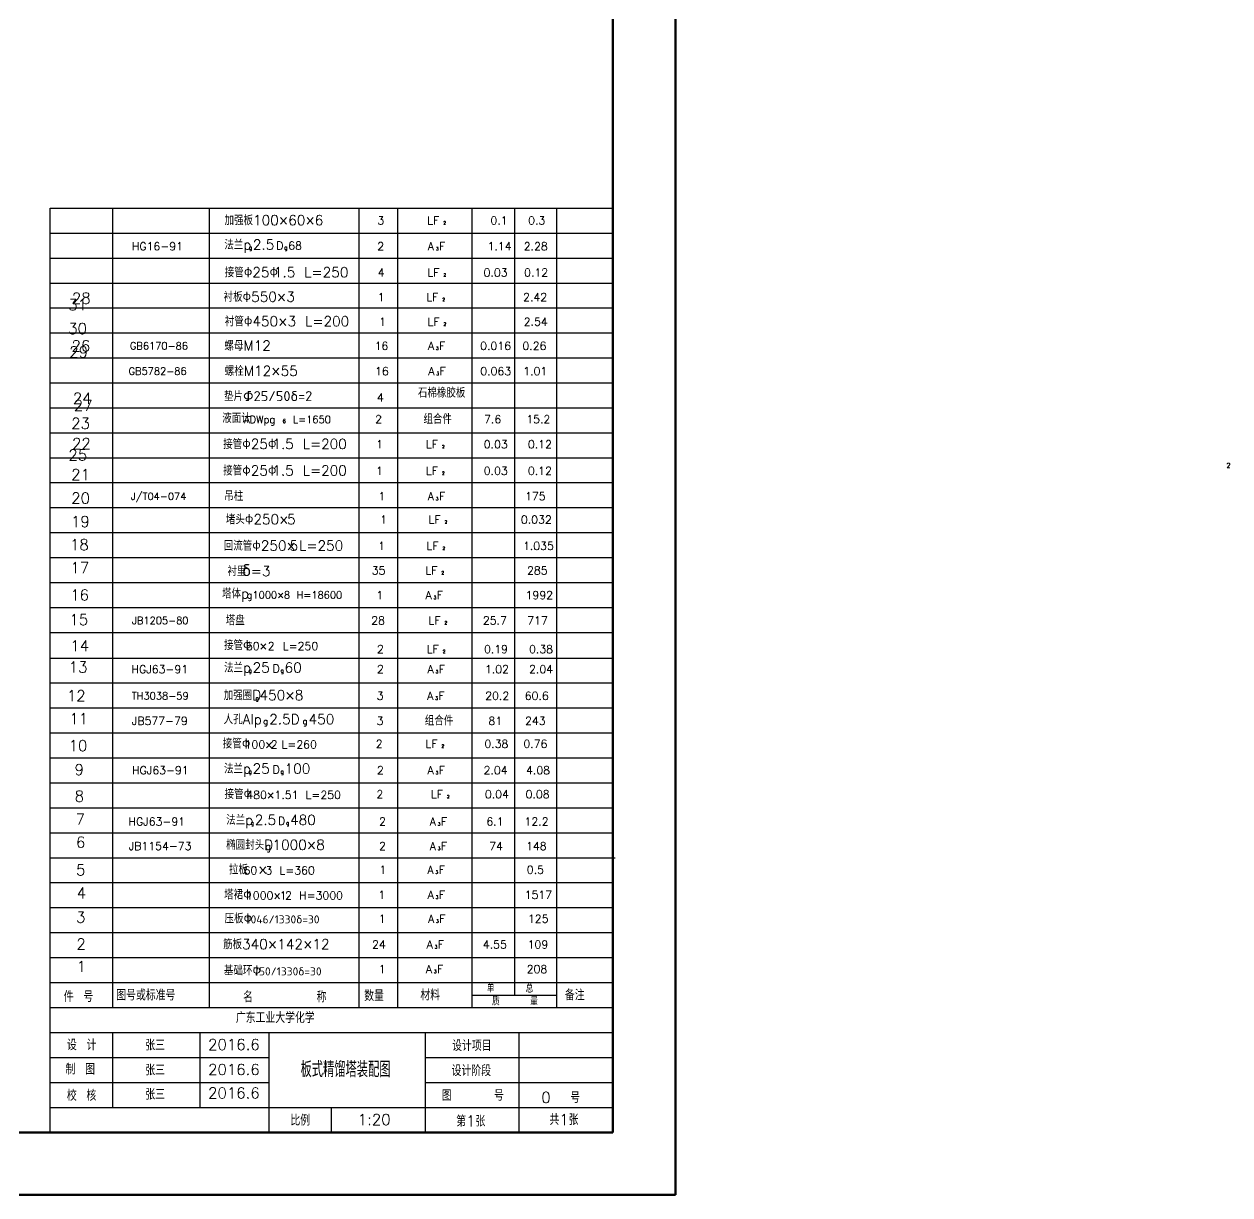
# Model space of a CAD drawing. Header units: millimetres. Extents: x 1621 to 2392, y 1146 to 1987.
# Drawn here: x 2006.6 to 2392.3, y 1145.7 to 1520.3 of the extents above; entities that cross this region are included whole.
import ezdxf
from ezdxf.enums import TextEntityAlignment as Align

# ---------------------------------------------------------------- set-up
doc = ezdxf.new("R2010")
doc.units = ezdxf.units.MM
for name, color, linetype, lineweight in [('1轮廓实线层', 7, 'Continuous', 120), ('粗实线', 7, 'Continuous', 50), ('细实线', 7, 'Continuous', 25)]:
    doc.layers.add(name, color=color, linetype=linetype, lineweight=lineweight)
doc.layers.add('6文字层', color=3, linetype='Continuous')
doc.styles.get("Standard").update_dxf_attribs({"font": 'txt', "bigfont": 'gbcbig.shx'})

msp = doc.modelspace()

# ---------------------------------------------------------------- linework, layer by layer
at = {"layer": '1轮廓实线层'}
for p, q in [((2194.9761, 1391.38365), (2194.9761, 1382.38365)), ((2194.9761, 1382.38365), (2194.9761, 1211.38365))]:
    msp.add_line(p, q, dxfattribs=at)
at = {"layer": '粗实线'}
for p, q in [((2214.9761, 1145.71699), (2214.9761, 1986.71699)), ((2194.9761, 1165.71699), (2194.9761, 1966.71699)), ((1640.9761, 1165.71699), (2194.9761, 1165.71699)), ((1620.9761, 1145.71699), (2214.9761, 1145.71699))]:
    msp.add_line(p, q, dxfattribs=at)
at = {"layer": '细实线'}
for p, q in [((2014.9761, 1205.71699), (2014.9761, 1461.48834)), ((2014.9761, 1461.48834), (2194.9761, 1461.48834)), ((2034.9761, 1205.71699), (2034.9761, 1461.48834)), ((2065.98115, 1205.71699), (2065.98115, 1461.48834)), ((2113.81034, 1205.71699), (2113.81034, 1461.48834)), ((2126.12075, 1205.71699), (2126.12075, 1461.48834)), ((2149.93488, 1205.71699), (2149.93488, 1461.48834)), ((2163.56457, 1209.67107), (2163.56457, 1461.48834)), ((2177.06457, 1205.71699), (2177.06457, 1461.48834)), ((2014.9761, 1453.48834), (2194.9761, 1453.48834)), ((2014.9761, 1445.48834), (2194.9761, 1445.48834)), ((2014.9761, 1437.502), (2194.9761, 1437.502)), ((2014.9761, 1429.51565), (2194.9761, 1429.51565)), ((2014.9761, 1421.5293), (2194.9761, 1421.5293)), ((2014.9761, 1413.54296), (2194.9761, 1413.54296)), ((2014.9761, 1405.55661), (2194.9761, 1405.55661)), ((2014.9761, 1397.57027), (2194.9761, 1397.57027)), ((2014.9761, 1389.60569), (2194.9761, 1389.60569)), ((2014.9761, 1381.61209), (2194.9761, 1381.61209)), ((2014.9761, 1373.61848), (2194.9761, 1373.61848)), ((2014.9761, 1365.62488), (2194.9761, 1365.62488)), ((2014.9761, 1357.62488), (2194.9761, 1357.62488)), ((2014.9761, 1349.6708), (2194.9761, 1349.6708)), ((2014.9761, 1341.6708), (2194.9761, 1341.6708)), ((2014.9761, 1333.6708), (2194.9761, 1333.6708)), ((2014.9761, 1325.6708), (2194.9761, 1325.6708)), ((2014.9761, 1317.50722), (2194.9761, 1317.50722)), ((2014.9761, 1309.52088), (2194.9761, 1309.52088)), ((2014.9761, 1301.53453), (2194.9761, 1301.53453)), ((2014.9761, 1293.54819), (2194.9761, 1293.54819)), ((2014.9761, 1285.56184), (2194.9761, 1285.56184)), ((2014.9761, 1277.57549), (2194.9761, 1277.57549)), ((2014.9761, 1269.58915), (2194.9761, 1269.58915)), ((2014.9761, 1261.6028), (2194.9761, 1261.6028)), ((2014.9761, 1253.61645), (2195.63354, 1253.61645)), ((2014.9761, 1245.65188), (2194.9761, 1245.65188)), ((2014.9761, 1237.65828), (2194.9761, 1237.65828)), ((2014.9761, 1229.66467), (2194.9761, 1229.66467)), ((2014.9761, 1221.67107), (2194.9761, 1221.67107)), ((2014.9761, 1213.67107), (2194.9761, 1213.67107)), ((2149.93488, 1209.67107), (2177.06457, 1209.67107)), ((2014.9761, 1197.71699), (2014.9761, 1205.71699)), ((2014.9761, 1205.71699), (2194.9761, 1205.71699)), ((2014.9761, 1165.71699), (2014.9761, 1197.78494)), ((2014.9761, 1197.71699), (2194.9761, 1197.71699)), ((2014.9761, 1197.71699), (2194.9761, 1197.71699)), ((2014.9761, 1197.71699), (2194.9761, 1197.71699)), ((2034.9761, 1173.71699), (2034.9761, 1197.71699)), ((2062.9761, 1173.71699), (2062.9761, 1197.71699)), ((2084.9761, 1165.58123), (2084.9761, 1197.71699)), ((2134.9761, 1165.58123), (2134.9761, 1197.71699)), ((2164.97597, 1165.66718), (2164.97597, 1197.80294)), ((2014.9761, 1189.71699), (2084.9761, 1189.71699)), ((2134.9761, 1189.71699), (2194.9761, 1189.71699)), ((2014.9761, 1181.71699), (2084.9761, 1181.71699)), ((2134.9761, 1181.71699), (2194.9761, 1181.71699)), ((2014.9761, 1173.71699), (2194.9761, 1173.71699)), ((2104.9761, 1165.58123), (2104.9761, 1173.71699)), ((2014.9761, 1165.71699), (2194.9761, 1165.71699))]:
    msp.add_line(p, q, dxfattribs=at)

# ---------------------------------------------------------------- texts
for s, height, p in [('加强板100×60×6', 3.2, (2070.74156, 1456.00485)), ('3', 2.56, (2119.65597, 1456.21897)), ('LF', 2.56, (2135.58641, 1456.21897)), ('0.1', 2.56, (2155.80042, 1456.21897)), ('0.3', 2.56, (2167.85996, 1456.21897)), ('2', 1.024, (2140.70641, 1456.21897)), ('HG16-91', 2.56, (2041.09814, 1447.97145)), ('法兰p', 3.2, (2070.66438, 1448.18478)), ('2.5', 3.2, (2079.8032, 1448.18478)), ('D', 2.56, (2087.26987, 1448.18478)), ('68', 2.56, (2091.10987, 1448.18478)), ('2', 2.56, (2119.57879, 1447.97145)), ('A', 2.56, (2135.76523, 1447.97145)), ('F', 2.56, (2139.34923, 1447.97145)), ('1.14', 2.56, (2154.87628, 1447.97145)), ('2.28', 2.56, (2166.43254, 1447.97145)), ('g', 1.28, (2078.5232, 1448.18478)), ('g', 1.28, (2089.82987, 1448.18478)), ('3', 1.024, (2138.32523, 1447.97145)), ('接管Φ25Φ', 3.2, (2070.80288, 1439.34055)), ('1.5 L=250', 3.2, (2086.52053, 1439.34055)), ('4', 2.56, (2119.71729, 1439.55467)), ('LF', 2.56, (2135.64773, 1439.55467)), ('2', 1.024, (2140.76773, 1439.55467)), ('0.03', 2.56, (2153.59972, 1439.55467)), ('0.12', 2.56, (2166.5633, 1439.55467)), ('衬板Φ550×3', 3.2, (2070.43532, 1431.49403)), ('1', 2.56, (2119.7764, 1431.6905)), ('LF', 2.56, (2135.28017, 1431.6905)), ('2', 1.024, (2140.40017, 1431.6905)), ('2.42', 2.56, (2166.24137, 1431.6905)), ('衬管Φ450×3 L=200', 3.2, (2070.83333, 1423.64436)), ('1', 2.56, (2120.17441, 1423.84083)), ('LF', 2.56, (2135.67818, 1423.84083)), ('2', 1.024, (2140.79818, 1423.84083)), ('2.54', 2.56, (2166.43258, 1423.84083)), ('螺母M12', 3.2, (2070.69214, 1415.87233)), ('GB6170-86', 2.304, (2040.47902, 1416.2321)), ('16', 2.56, (2118.75321, 1416.1041)), ('A', 2.56, (2135.79298, 1416.1041)), ('3', 1.024, (2138.35298, 1416.1041)), ('F', 2.56, (2139.37698, 1416.1041)), ('0.016', 2.56, (2152.5072, 1416.1041)), ('0.26', 2.56, (2166.00963, 1416.1041)), ('GB5782-86', 2.304, (2040.05312, 1408.14529)), ('螺栓M12×55', 3.2, (2070.81926, 1407.78553)), ('16', 2.56, (2118.88033, 1408.01729)), ('A', 2.56, (2135.9201, 1408.01729)), ('3', 1.024, (2138.4801, 1408.01729)), ('F', 2.56, (2139.5041, 1408.01729)), ('0.063', 2.56, (2152.5403, 1408.01729)), ('1.01', 2.56, (2166.28739, 1408.01729)), ('石棉橡胶板', 3.2, (2132.58994, 1400.82353)), ('垫片Φ25/50δ=2', 3.2, (2070.57905, 1399.71147)), ('4', 2.56, (2119.49346, 1399.62992)), ('液面计', 3.2, (2070.0109, 1392.68228)), ('ADWpg', 2.304, (2076.99914, 1392.68228)), ('6', 1.2801, (2089.28714, 1392.68228)), (' L=1650', 2.304184, (2090.56724, 1392.68228)), ('2', 2.56, (2118.92531, 1392.61828)), ('组合件', 3.2, (2134.3512, 1392.42181)), ('7.6', 2.56, (2153.73904, 1392.61828)), ('15.2', 2.56, (2167.26492, 1392.61828)), ('接管Φ25Φ', 3.2, (2070.30917, 1384.38934)), ('1.5 L=200', 3.2, (2086.02682, 1384.38934)), ('1', 2.56, (2119.22358, 1384.60346)), ('LF', 2.56, (2135.15402, 1384.60346)), ('2', 1.024, (2140.27402, 1384.60346)), ('0.03', 2.56, (2153.64997, 1384.60346)), ('0.12', 2.56, (2167.78282, 1384.60346)), ('接管Φ25Φ', 3.2, (2070.30917, 1375.90884)), ('1.5 L=200', 3.2, (2086.02682, 1375.90884)), ('1', 2.56, (2119.22358, 1376.12296)), ('LF', 2.56, (2135.15402, 1376.12296)), ('2', 1.024, (2140.27402, 1376.12296)), ('0.03', 2.56, (2153.64997, 1376.12296)), ('0.12', 2.56, (2167.78282, 1376.12296)), ('²', 2.56, (2391.18192, 1377.01764)), ('J/T04-074', 2.304, (2040.76268, 1368.11066)), ('吊柱', 3.2, (2070.64341, 1367.78619)), ('1', 2.56, (2119.98449, 1367.98266)), ('A', 2.56, (2135.74426, 1367.98266)), ('F', 2.56, (2139.32826, 1367.98266)), ('175', 2.56, (2166.84003, 1367.98266)), ('3', 1.024, (2138.30426, 1367.98266)), ('堵头Φ250×', 3.2, (2071.16176, 1360.29372)), ('5', 3.2, (2090.76316, 1360.29372)), ('1', 2.56, (2120.50283, 1360.50784)), ('LF', 2.56, (2136.0066, 1360.50784)), ('2', 1.024, (2141.1266, 1360.50784)), ('0.032', 2.56, (2165.52874, 1360.50784)), ('回流管Φ250×', 3.2, (2070.48829, 1351.87154)), ('5', 3.2, (2091.52855, 1351.87154)), (' L=250', 3.2, (2091.73535, 1351.87154)), ('1', 2.56, (2119.82936, 1352.08566)), ('LF', 2.56, (2135.33314, 1352.08566)), ('1.035', 2.56, (2166.19464, 1352.08566)), ('2', 1.024, (2140.45314, 1352.08566)), ('衬里', 3.2, (2071.67568, 1343.71183)), ('δ', 3.84, (2076.33451, 1343.71183)), ('=3', 3.2, (2079.1298, 1343.71183)), ('35', 2.56, (2117.81675, 1344.2283)), ('LF', 2.56, (2134.99584, 1344.2283)), ('285', 2.56, (2167.48016, 1344.2283)), ('2', 1.024, (2140.11584, 1344.2283)), ('塔体p', 3.2, (2069.93999, 1336.5483)), ('g1000×8 H=18600', 2.304, (2077.79881, 1336.5483)), ('1', 2.56, (2119.28106, 1336.33497)), ('A', 2.56, (2135.04083, 1336.33497)), ('F', 2.56, (2138.62483, 1336.33497)), ('1992', 2.56, (2167.03815, 1336.33497)), ('3', 1.024, (2137.60083, 1336.33497)), ('JB1205-80', 2.304, (2041.14205, 1328.3576)), ('塔盘', 3.2, (2071.13179, 1328.01548)), ('28', 2.56, (2117.66372, 1328.2296)), ('LF', 2.56, (2135.97663, 1328.2296)), ('25.7', 2.56, (2153.37049, 1328.2296)), ('717', 2.56, (2167.56167, 1328.2296)), ('2', 1.024, (2141.09663, 1328.2296)), ('接管Φ', 3.2, (2070.57743, 1320.05597)), ('60×', 2.56, (2077.56566, 1320.05597)), ('2', 2.56, (2084.54919, 1320.05597)), (' L=250', 2.56, (2087.10919, 1320.05597)), ('2', 2.56, (2119.49184, 1319.06415)), ('LF', 2.56, (2135.42227, 1319.06415)), ('2', 1.024, (2140.54227, 1319.06415)), ('0.19', 2.56, (2153.72807, 1319.06415)), ('0.38', 2.56, (2168.13305, 1319.06415)), ('HGJ63-91', 2.56, (2040.98179, 1312.64167)), ('法兰p', 3.2, (2070.57743, 1312.855)), ('25', 3.2, (2079.71625, 1312.855)), ('D', 2.56, (2086.11625, 1312.855)), ('60', 3.2, (2089.95625, 1312.855)), ('2', 2.56, (2119.49184, 1312.64167)), ('A', 2.56, (2135.67827, 1312.64167)), ('F', 2.56, (2139.26227, 1312.64167)), ('1.02', 2.56, (2154.02989, 1312.64167)), ('2.04', 2.56, (2168.13306, 1312.64167)), ('g', 1.28, (2078.43625, 1312.855)), ('g', 1.28, (2088.67625, 1312.855)), ('3', 1.024, (2138.23827, 1312.64167)), ('加强圈D', 3.2, (2070.47533, 1304.01633)), ('TH3038-59', 2.304, (2041.0855, 1304.251)), ('g', 1.28, (2080.66356, 1304.01633)), ('450×8', 3.2, (2081.94356, 1304.01633)), ('3', 2.56, (2119.38974, 1304.123)), ('A', 2.56, (2135.57617, 1304.123)), ('3', 1.024, (2138.13617, 1304.123)), ('F', 2.56, (2139.16017, 1304.123)), ('20.2', 2.56, (2154.1169, 1304.123)), ('60.6', 2.56, (2166.76113, 1304.123)), ('人孔Alp', 3.2, (2070.45683, 1296.32174)), ('JB577-79', 2.56, (2041.0945, 1296.10841)), ('g', 1.92, (2083.11566, 1296.32174)), ('2.5D', 3.2, (2085.03566, 1296.32174)), ('g', 1.92, (2095.70232, 1296.32174)), ('450', 3.2, (2097.62232, 1296.32174)), ('3', 2.56, (2119.37124, 1296.10841)), ('组合件', 3.2, (2134.79713, 1295.91194)), ('81', 2.56, (2155.14831, 1296.10841)), ('243', 2.56, (2166.87291, 1296.10841)), ('接管Φ', 3.2, (2070.16697, 1288.54916)), ('100×', 2.56, (2077.1552, 1288.54916)), ('2', 2.56, (2085.4853, 1288.54916)), (' L=260', 2.56, (2086.69873, 1288.54916)), ('2', 2.56, (2119.08137, 1288.76328)), ('LF', 2.56, (2135.01181, 1288.76328)), ('2', 1.024, (2140.13181, 1288.76328)), ('0.38', 2.56, (2153.84619, 1288.76328)), ('0.76', 2.56, (2166.3257, 1288.76328)), ('HGJ63-91', 2.56, (2041.1684, 1280.3037)), ('法兰p', 3.2, (2070.57567, 1280.51703)), ('g', 1.28, (2078.4345, 1280.51703)), ('25', 3.2, (2079.7145, 1280.51703)), ('D', 2.56, (2086.1145, 1280.51703)), ('g', 1.28, (2088.6745, 1280.51703)), ('100', 3.2, (2089.9545, 1280.51703)), ('2', 2.56, (2119.49008, 1280.3037)), ('A', 2.56, (2135.67652, 1280.3037)), ('3', 1.024, (2138.23652, 1280.3037)), ('F', 2.56, (2139.26052, 1280.3037)), ('2.04', 2.56, (2153.60303, 1280.3037)), ('4.08', 2.56, (2167.17383, 1280.3037)), ('接管Φ', 3.2, (2070.72402, 1272.41855)), ('480×1.51 L=250', 2.56, (2077.71225, 1272.41855)), ('2', 2.56, (2119.31558, 1272.63267)), ('LF', 2.56, (2136.7406, 1272.63267)), ('2', 1.024, (2141.8606, 1272.63267)), ('0.04', 2.56, (2154.01305, 1272.63267)), ('0.08', 2.56, (2167.04149, 1272.63267)), ('HGJ63-91', 2.56, (2040.006, 1263.89919)), ('法兰p', 3.2, (2071.26316, 1264.11253)), ('2.5', 3.2, (2080.40199, 1264.11253)), ('D', 2.56, (2087.86865, 1264.11253)), ('480', 3.2, (2091.70865, 1264.11253)), ('2', 2.56, (2120.17757, 1263.89919)), ('A', 2.56, (2136.36401, 1263.89919)), ('F', 2.56, (2139.94801, 1263.89919)), ('6.1', 2.56, (2154.50686, 1263.89919)), ('12.2', 2.56, (2166.69501, 1263.89919)), ('g', 1.28, (2079.12199, 1264.11253)), ('g', 1.28, (2090.42865, 1264.11253)), ('3', 1.024, (2138.92401, 1263.89919)), ('JB1154-73', 2.56, (2040.09467, 1256.07066)), ('椭圆封头D', 3.2, (2071.26529, 1256.13466)), ('g', 2.304, (2083.78293, 1256.13466)), ('1000×8', 3.2, (2086.08693, 1256.13466)), ('2', 2.56, (2120.17969, 1256.07066)), ('A', 2.56, (2136.36613, 1256.07066)), ('F', 2.56, (2139.95013, 1256.07066)), ('74', 2.56, (2155.40177, 1256.07066)), ('148', 2.56, (2167.18316, 1256.07066)), ('3', 1.024, (2138.92613, 1256.07066)), ('拉板', 3.2, (2072.15854, 1248.26575)), ('60', 2.56, (2076.81736, 1248.26575)), ('×', 3.2, (2081.51069, 1248.26575)), ('3 L=360', 2.56, (2083.84011, 1248.26575)), ('1', 2.56, (2120.32183, 1248.47986)), ('A', 2.56, (2135.63993, 1248.47986)), ('F', 2.56, (2139.22393, 1248.47986)), ('0.5', 2.56, (2167.41894, 1248.47986)), ('3', 1.024, (2138.19993, 1248.47986)), ('塔裙Φ', 3.2, (2070.60197, 1240.23719)), ('1000×', 2.56, (2077.5902, 1240.23719)), ('1', 2.56, (2088.41373, 1240.23719)), ('2 H=3000', 2.56, (2090.1204, 1240.23719)), ('1', 2.56, (2119.94304, 1240.45131)), ('A', 2.56, (2135.70281, 1240.45131)), ('F', 2.56, (2139.28681, 1240.45131)), ('1517', 2.56, (2166.74196, 1240.45131)), ('3', 1.024, (2138.26281, 1240.45131)), ('压板Φ', 3.2, (2070.74602, 1232.59531)), ('1046/1330δ=30', 2.56, (2077.73426, 1232.59531)), ('1', 2.56, (2120.0871, 1232.80943)), ('A', 2.56, (2135.84687, 1232.80943)), ('F', 2.56, (2139.43087, 1232.80943)), ('125', 2.56, (2167.78404, 1232.80943)), ('3', 1.024, (2138.40687, 1232.80943)), ('筋板340×142×12', 3.2, (2070.27979, 1224.33991)), ('24', 2.56, (2117.9142, 1224.55402)), ('A', 2.56, (2135.38063, 1224.55402)), ('F', 2.56, (2138.96463, 1224.55402)), ('4.55', 2.56, (2153.36229, 1224.55402)), ('109', 2.56, (2167.68225, 1224.55402)), ('3', 1.024, (2137.94063, 1224.55402)), ('基础环Φ', 3.2, (2070.55103, 1215.95449)), ('1', 2.56, (2120.03946, 1216.68431)), ('A', 2.56, (2135.13938, 1216.68431)), ('F', 2.56, (2138.72338, 1216.68431)), ('208', 2.56, (2167.39879, 1216.68431)), ('750/1330δ=30', 2.56, (2079.86868, 1215.95449)), ('3', 1.024, (2137.69938, 1216.68431))]:
    msp.add_text(s, height=height).set_placement(p)
at = {"layer": '6文字层', "color": 5}
for s, p in [('31', (2026.73752, 1427.74748)), ('30', (2026.73752, 1420.11767)), ('29', (2027.07664, 1412.65492)), ('27', (2028.52654, 1395.4976)), ('25', (2026.81001, 1379.666))]:
    msp.add_text(s, height=3.5, dxfattribs=at).set_placement(p, align=Align.BOTTOM_RIGHT)
for s, p in [('28', (2024.92687, 1432.63248)), ('26', (2024.79843, 1417.38091)), ('24', (2025.2325, 1400.62701)), ('23', (2024.695, 1392.57466)), ('22', (2024.96375, 1386.13266)), ('21', (2024.695, 1376.20126)), ('20', (2024.695, 1368.68569)), ('19', (2024.61742, 1361.17263)), ('18', (2024.3101, 1353.76864)), ('17', (2024.46058, 1346.40142)), ('16', (2024.39954, 1337.65788)), ('15', (2024.12825, 1329.80403)), ('14', (2024.39954, 1321.40838)), ('13', (2023.90745, 1314.59636)), ('12', (2023.31479, 1305.42967)), ('11', (2024.12825, 1298.11741)), ('10', (2023.85738, 1289.45097)), ('9', (2024.27376, 1281.79958)), ('8', (2024.30979, 1273.28024)), ('7', (2024.62899, 1265.95042)), ('6', (2024.73284, 1258.57736)), ('5', (2024.73284, 1249.71221)), ('4', (2024.94394, 1242.3078)), ('3', (2024.75955, 1234.56845)), ('2', (2024.85026, 1225.97493)), ('1', (2024.94394, 1218.79409)), ('设 计', (2025.064, 1193.73761)), ('张三', (2048.55954, 1193.67773)), ('2016.6', (2073.74059, 1193.82847)), ('设计项目', (2149.8323, 1193.50415)), ('制 图', (2024.61088, 1185.97503)), ('张三', (2048.55954, 1185.69123)), ('2016.6', (2073.74059, 1185.84218)), ('设计阶段', (2149.67419, 1185.49224)), ('校 核', (2025.01867, 1177.56618)), ('张三', (2048.55954, 1177.89951)), ('2016.6', (2073.74059, 1178.33699)), ('图    号', (2150.14938, 1177.57989)), ('比例', (2094.96032, 1169.62915)), ('1:20', (2118.61522, 1169.82591)), ('第1张', (2149.51565, 1169.35119)), ('共1张', (2179.30674, 1169.82591))]:
    msp.add_text(s, height=3.5, dxfattribs=at).set_placement(p, align=Align.MIDDLE_CENTER)
for s, height, p in [('件 号', 3.5, (2019.33124, 1207.45223)), ('图号或标准号', 3.5, (2036.11291, 1207.92424)), ('名      称', 3.5, (2076.69049, 1207.33459)), ('数量', 3.5, (2115.42497, 1207.72281)), ('材料', 3.5, (2133.38635, 1207.92424)), ('单', 2.5, (2154.60963, 1210.5791)), ('总', 2.5, (2167.02643, 1210.46606)), ('备注', 3.5, (2179.60092, 1207.92424)), ('质    量', 2.5, (2156.29674, 1206.3795)), ('广东工业大学化学', 3.5, (2074.37455, 1200.70098)), ('0  号', 3.5, (2172.06793, 1175.15861))]:
    msp.add_text(s, height=height, dxfattribs=at).set_placement(p)
at = {"layer": '6文字层', "color": 5, "insert": (2086.51767, 1188.38444), "char_height": 5, "width": 45.2375636, "attachment_point": 1}
msp.add_mtext('\\pi8.5287;板式精馏塔装配图', dxfattribs=at)

doc.saveas('drawing.dxf')
